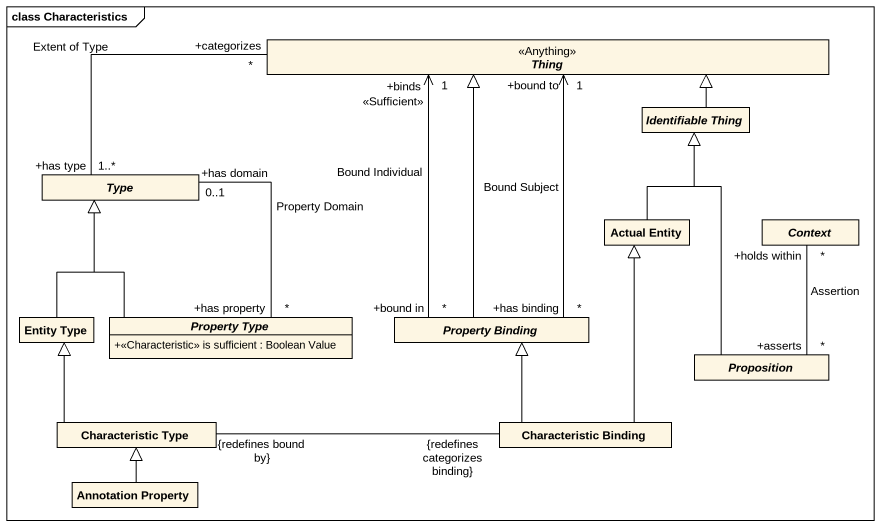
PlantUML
@startuml
mainframe class Characteristics
hide circle
hide empty members
skinparam classAttributeIconSize 0
abstract class Thing <<Anything>>
abstract class "Identifiable Thing" as Identifiable_Thing
abstract class Type
class "Actual Entity" as Actual_Entity
abstract class Context
class "Entity Type" as Entity_Type
abstract class "Property Type" as Property_Type {
  +<<Characteristic>> is sufficient : Boolean Value
}
abstract class "Property Binding" as Property_Binding
abstract class Proposition
class "Characteristic Type" as Characteristic_Type
class "Characteristic Binding" as Characteristic_Binding
class "Annotation Property" as Annotation_Property
Thing "+bound to\n1" <-- "+has binding\n*" Property_Binding : Bound Subject
Identifiable_Thing -left-|> Thing
Type "+has type\n1..*" -right- "+categorizes\n*" Thing : Extent of Type
Type "+has domain\n0..1" -- "+has property\n*" Property_Type : Property Domain
Actual_Entity -up-|> Identifiable_Thing
Context "+holds within\n*" -- "+asserts\n*" Proposition : Assertion
Entity_Type -up-|> Type
Property_Type -up-|> Type
Property_Binding -up-|> Thing
Property_Binding "+bound in\n*" -up-> "+binds\n<<Sufficient>>\n1" Thing : Bound Individual
Proposition -up-|> Identifiable_Thing
Characteristic_Type -up-|> Entity_Type
Characteristic_Type "{redefines bound by}" -right- "{redefines categorizes binding}" Characteristic_Binding
Characteristic_Binding -up-|> Actual_Entity
Characteristic_Binding -up-|> Property_Binding
Annotation_Property -up-|> Characteristic_Type
@enduml
